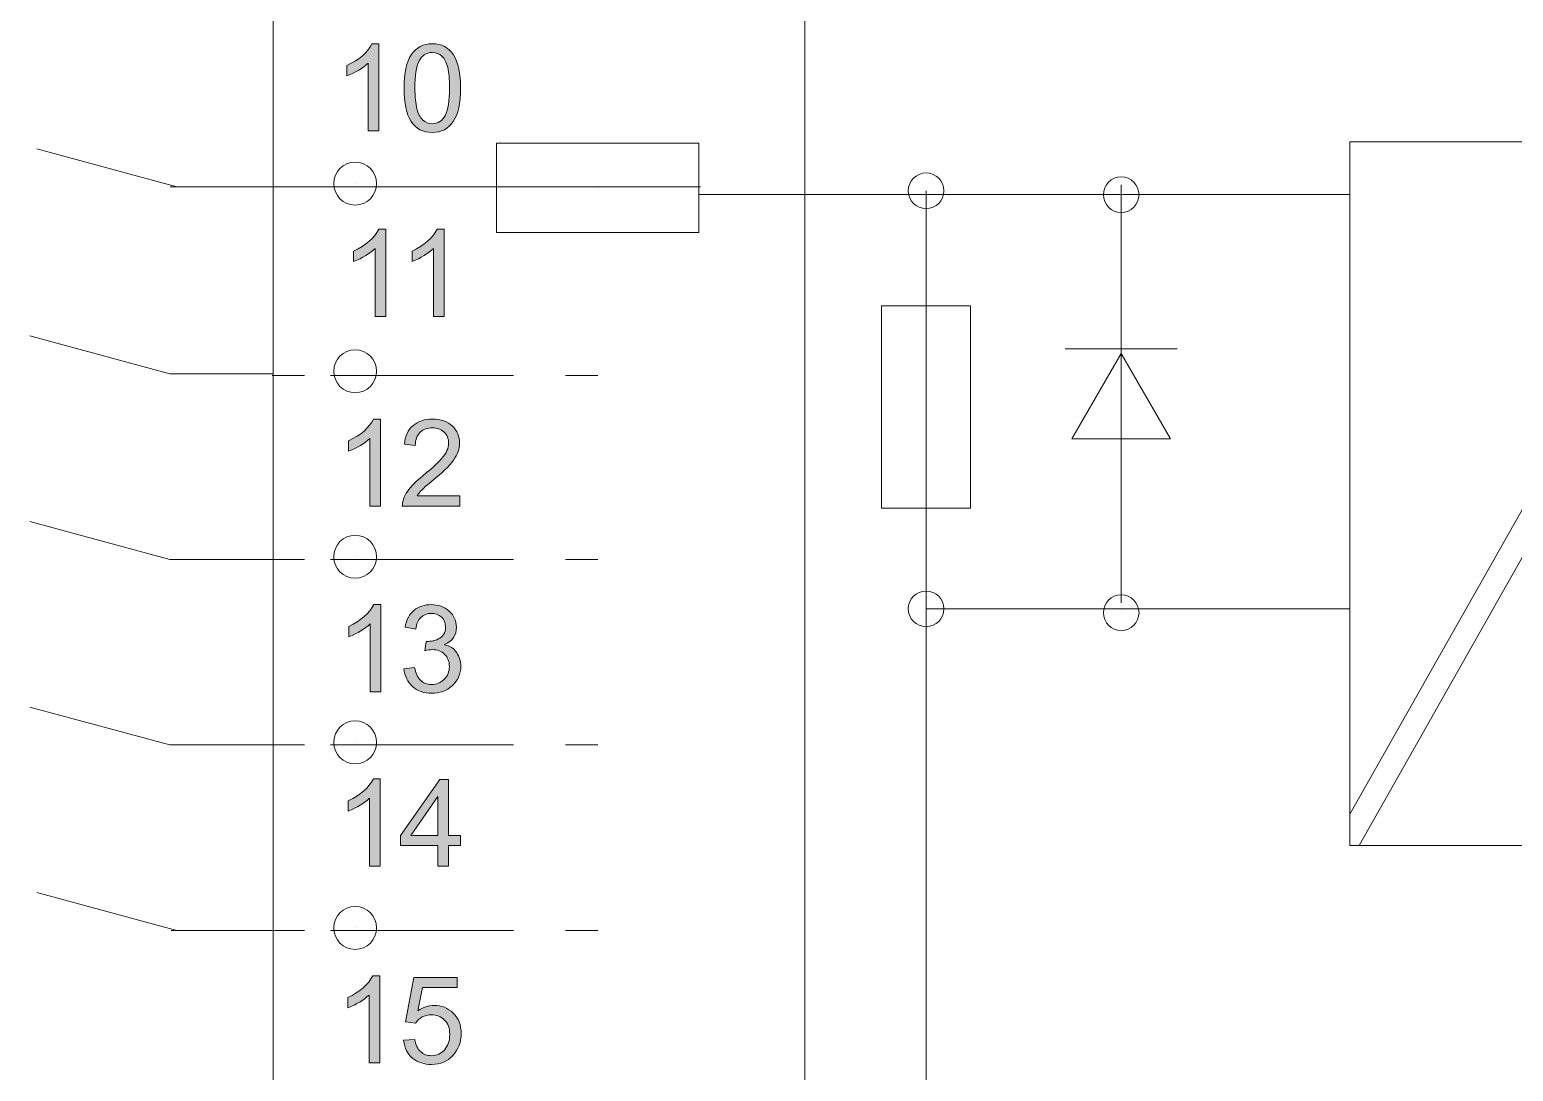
# Model space of a CAD drawing. Header units: inches. Extents: x -20 to 181, y -159 to -38.
# Drawn here: x 0.07 to 34.6, y -113.22 to -88.97 of the extents above; entities that cross this region are included whole.
import ezdxf

# ---------------------------------------------------------------- set-up
doc = ezdxf.new("R2010")
doc.units = ezdxf.units.IN
doc.header["$MEASUREMENT"] = 0
doc.layers.add('GRAPHIC', color=7, linetype='Continuous')
doc.layers.add('TEXT_NEUTRAL', color=7, linetype='Continuous')

# ---------------------------------------------------------------- blocks, each defined once
blk = doc.blocks.new('block 22')
at = {"layer": 'GRAPHIC', "lineweight": 0}
for points in [[(6.464, -97.023), (5.714, -97.023)], [(11.328, -97.023), (7.072, -97.023)], [(13.294, -97.023), (12.544, -97.023)]]:
    blk.add_lwpolyline(points, dxfattribs=at)
blk = doc.blocks.new('block 21')
at = {"layer": 'GRAPHIC'}
blk.add_blockref('block 22', (0, 0), dxfattribs=at)
blk = doc.blocks.new('block 24')
at = {"layer": 'GRAPHIC', "lineweight": 0}
for points in [[(6.464, -101.302), (5.714, -101.302)], [(11.328, -101.302), (7.072, -101.302)], [(13.294, -101.302), (12.544, -101.302)]]:
    blk.add_lwpolyline(points, dxfattribs=at)
blk = doc.blocks.new('block 23')
at = {"layer": 'GRAPHIC'}
blk.add_blockref('block 24', (0, 0), dxfattribs=at)
blk = doc.blocks.new('block 26')
at = {"layer": 'GRAPHIC', "lineweight": 0}
for points in [[(6.464, -105.621), (5.714, -105.621)], [(11.328, -105.621), (7.072, -105.621)], [(13.294, -105.621), (12.544, -105.621)]]:
    blk.add_lwpolyline(points, dxfattribs=at)
blk = doc.blocks.new('block 25')
at = {"layer": 'GRAPHIC'}
blk.add_blockref('block 26', (0, 0), dxfattribs=at)
blk = doc.blocks.new('block 28')
at = {"layer": 'GRAPHIC', "lineweight": 0}
for points in [[(6.464, -109.94), (5.714, -109.94)], [(11.328, -109.94), (7.072, -109.94)], [(13.294, -109.94), (12.544, -109.94)]]:
    blk.add_lwpolyline(points, dxfattribs=at)
blk = doc.blocks.new('block 27')
at = {"layer": 'GRAPHIC'}
blk.add_blockref('block 28', (0, 0), dxfattribs=at)
blk = doc.blocks.new('block 45')
at = {"layer": 'GRAPHIC', "lineweight": 0}
blk.add_lwpolyline([(7.646, -109.879), (7.646, -109.879)], dxfattribs=at)
blk.add_open_spline([(7.146, -109.879), (7.146, -109.603), (7.37, -109.379), (7.646, -109.379), (7.922, -109.379), (8.146, -109.603), (8.146, -109.879), (8.146, -110.155), (7.922, -110.379), (7.646, -110.379), (7.37, -110.379), (7.146, -110.155), (7.146, -109.879)], degree=3, knots=[0, 0, 0, 0, 1, 1, 1, 2, 2, 2, 3, 3, 3, 4, 4, 4, 4], dxfattribs=at)
blk = doc.blocks.new('block 46')
at = {"layer": 'GRAPHIC', "lineweight": 0}
blk.add_lwpolyline([(7.646, -105.56), (7.646, -105.56)], dxfattribs=at)
blk.add_open_spline([(7.146, -105.56), (7.146, -105.284), (7.37, -105.06), (7.646, -105.06), (7.922, -105.06), (8.146, -105.284), (8.146, -105.56), (8.146, -105.836), (7.922, -106.06), (7.646, -106.06), (7.37, -106.06), (7.146, -105.836), (7.146, -105.56)], degree=3, knots=[0, 0, 0, 0, 1, 1, 1, 2, 2, 2, 3, 3, 3, 4, 4, 4, 4], dxfattribs=at)
blk = doc.blocks.new('block 47')
at = {"layer": 'GRAPHIC', "lineweight": 0}
blk.add_lwpolyline([(7.646, -101.241), (7.646, -101.241)], dxfattribs=at)
blk.add_open_spline([(7.146, -101.241), (7.146, -100.965), (7.37, -100.741), (7.646, -100.741), (7.922, -100.741), (8.146, -100.965), (8.146, -101.241), (8.146, -101.518), (7.922, -101.741), (7.646, -101.741), (7.37, -101.741), (7.146, -101.518), (7.146, -101.241)], degree=3, knots=[0, 0, 0, 0, 1, 1, 1, 2, 2, 2, 3, 3, 3, 4, 4, 4, 4], dxfattribs=at)
blk = doc.blocks.new('block 48')
at = {"layer": 'GRAPHIC', "lineweight": 0}
blk.add_lwpolyline([(7.646, -96.922), (7.646, -96.922)], dxfattribs=at)
blk.add_open_spline([(7.146, -96.922), (7.146, -96.646), (7.37, -96.423), (7.646, -96.423), (7.922, -96.423), (8.146, -96.646), (8.146, -96.922), (8.146, -97.199), (7.922, -97.423), (7.646, -97.423), (7.37, -97.423), (7.146, -97.199), (7.146, -96.922)], degree=3, knots=[0, 0, 0, 0, 1, 1, 1, 2, 2, 2, 3, 3, 3, 4, 4, 4, 4], dxfattribs=at)
blk = doc.blocks.new('block 49')
at = {"layer": 'GRAPHIC', "lineweight": 0}
blk.add_lwpolyline([(7.646, -92.557), (7.646, -92.557)], dxfattribs=at)
blk.add_open_spline([(7.146, -92.557), (7.146, -92.281), (7.37, -92.057), (7.646, -92.057), (7.922, -92.057), (8.146, -92.281), (8.146, -92.557), (8.146, -92.832), (7.922, -93.056), (7.646, -93.056), (7.37, -93.056), (7.146, -92.832), (7.146, -92.557)], degree=3, knots=[0, 0, 0, 0, 1, 1, 1, 2, 2, 2, 3, 3, 3, 4, 4, 4, 4], dxfattribs=at)
blk = doc.blocks.new('block 88')
at = {"layer": 'GRAPHIC', "lineweight": 0}
for points in [[(15.648, -91.616), (15.648, -93.691), (10.939, -93.691), (10.939, -91.616), (15.648, -91.616)], [(13.293, -92.653), (13.293, -92.653)]]:
    blk.add_lwpolyline(points, dxfattribs=at)
blk = doc.blocks.new('block 101')
at = {"layer": 'GRAPHIC', "lineweight": 0}
for points in [[(30.796, -107.231), (39.653, -91.588)], [(31.009, -107.963), (39.866, -92.32)]]:
    blk.add_lwpolyline(points, dxfattribs=at)
blk = doc.blocks.new('block 100')
at = {"layer": 'GRAPHIC', "lineweight": 0}
blk.add_lwpolyline([(39.856, -91.588), (39.856, -107.963), (30.796, -107.963), (30.796, -91.588), (39.856, -91.588)], dxfattribs=at)
at = {"layer": 'GRAPHIC'}
blk.add_blockref('block 101', (0, 0), dxfattribs=at)
blk = doc.blocks.new('block 103')
at = {"layer": 'GRAPHIC', "lineweight": 0}
blk.add_lwpolyline([(20.933, -102.453), (20.933, -102.453)], dxfattribs=at)
blk.add_open_spline([(20.519, -102.453), (20.519, -102.224), (20.704, -102.039), (20.933, -102.039), (21.162, -102.039), (21.348, -102.224), (21.348, -102.453), (21.348, -102.682), (21.162, -102.868), (20.933, -102.868), (20.704, -102.868), (20.519, -102.682), (20.519, -102.453)], degree=3, knots=[0, 0, 0, 0, 1, 1, 1, 2, 2, 2, 3, 3, 3, 4, 4, 4, 4], dxfattribs=at)
blk = doc.blocks.new('block 105')
at = {"layer": 'GRAPHIC', "lineweight": 0}
blk.add_lwpolyline([(20.933, -92.723), (20.933, -92.723)], dxfattribs=at)
blk.add_open_spline([(20.519, -92.723), (20.519, -92.495), (20.704, -92.309), (20.933, -92.309), (21.162, -92.309), (21.348, -92.495), (21.348, -92.723), (21.348, -92.952), (21.162, -93.138), (20.933, -93.138), (20.704, -93.138), (20.519, -92.952), (20.519, -92.723)], degree=3, knots=[0, 0, 0, 0, 1, 1, 1, 2, 2, 2, 3, 3, 3, 4, 4, 4, 4], dxfattribs=at)
blk = doc.blocks.new('block 106')
at = {"layer": 'GRAPHIC', "lineweight": 0}
for points in [[(19.896, -95.398), (21.971, -95.398), (21.971, -100.107), (19.896, -100.107), (19.896, -95.398)], [(20.933, -97.753), (20.933, -97.753)]]:
    blk.add_lwpolyline(points, dxfattribs=at)
blk = doc.blocks.new('block 111')
at = {"layer": 'GRAPHIC', "lineweight": 0}
blk.add_lwpolyline([(5.735, -40.715), (85.478, -40.715), (85.478, -138.459), (5.735, -138.459), (5.735, -40.715)], dxfattribs=at)
blk = doc.blocks.new('block 116')
at = {"layer": 'GRAPHIC', "lineweight": 0}
for points in [[(26.779, -96.402), (24.171, -96.402)], [(25.475, -96.51), (24.327, -98.498), (26.622, -98.498), (25.475, -96.51)]]:
    blk.add_lwpolyline(points, dxfattribs=at)
blk = doc.blocks.new('block 117')
at = {"layer": 'GRAPHIC', "lineweight": 0}
blk.add_lwpolyline([(25.475, -102.544), (25.475, -102.544)], dxfattribs=at)
blk.add_open_spline([(25.889, -102.544), (25.889, -102.314), (25.703, -102.129), (25.475, -102.129), (25.246, -102.129), (25.06, -102.314), (25.06, -102.544), (25.06, -102.772), (25.246, -102.958), (25.475, -102.958), (25.703, -102.958), (25.889, -102.772), (25.889, -102.544)], degree=3, knots=[0, 0, 0, 0, 1, 1, 1, 2, 2, 2, 3, 3, 3, 4, 4, 4, 4], dxfattribs=at)
blk = doc.blocks.new('block 118')
at = {"layer": 'GRAPHIC', "lineweight": 0}
blk.add_lwpolyline([(25.475, -92.814), (25.475, -92.814)], dxfattribs=at)
blk.add_open_spline([(25.889, -92.814), (25.889, -92.585), (25.703, -92.4), (25.475, -92.4), (25.246, -92.4), (25.06, -92.585), (25.06, -92.814), (25.06, -93.043), (25.246, -93.228), (25.475, -93.228), (25.703, -93.228), (25.889, -93.043), (25.889, -92.814)], degree=3, knots=[0, 0, 0, 0, 1, 1, 1, 2, 2, 2, 3, 3, 3, 4, 4, 4, 4], dxfattribs=at)
blk = doc.blocks.new('block 115')
at = {"layer": 'GRAPHIC', "lineweight": 0}
blk.add_lwpolyline([(25.475, -92.586), (25.475, -102.315)], dxfattribs=at)
at = {"layer": 'GRAPHIC'}
for name in ['block 118', 'block 116', 'block 117']:
    blk.add_blockref(name, (0, 0), dxfattribs=at)
blk = doc.blocks.new('block 157')
at = {"layer": 'TEXT_NEUTRAL', "true_color": 0x1b1b19}
h = blk.add_hatch(color=250, dxfattribs=at)
h.dxf.hatch_style = 2
edge = h.paths.add_edge_path()
edge.add_spline(control_points=[(8.217, -113.022), (8.217, -113.022), (7.969, -113.022), (7.969, -113.022), (7.969, -113.022), (7.969, -111.441), (7.969, -111.441), (7.845, -111.559), (7.68, -111.659), (7.472, -111.74), (7.472, -111.74), (7.472, -111.501), (7.472, -111.501), (7.758, -111.364), (7.952, -111.194), (8.056, -110.992), (8.056, -110.992), (8.217, -110.992), (8.217, -110.992), (8.217, -110.992), (8.217, -113.022), (8.217, -113.022)], knot_values=[0, 0, 0, 0, 1, 1, 1, 2, 2, 2, 3, 3, 3, 4, 4, 4, 5, 5, 5, 6, 6, 6, 7, 7, 7, 7], degree=3, periodic=1)
h = blk.add_hatch(color=250, dxfattribs=at)
h.dxf.hatch_style = 2
edge = h.paths.add_edge_path()
edge.add_spline(control_points=[(9.103, -111.808), (9.226, -111.723), (9.354, -111.681), (9.486, -111.681), (9.654, -111.681), (9.801, -111.741), (9.926, -111.859), (10.051, -111.978), (10.113, -112.137), (10.113, -112.336), (10.113, -112.536), (10.05, -112.706), (9.923, -112.846), (9.796, -112.986), (9.63, -113.056), (9.424, -113.056), (9.256, -113.056), (9.11, -113.009), (8.987, -112.914), (8.864, -112.819), (8.793, -112.678), (8.775, -112.491), (8.775, -112.491), (9.034, -112.472), (9.034, -112.472), (9.055, -112.6), (9.1, -112.695), (9.169, -112.758), (9.238, -112.821), (9.323, -112.852), (9.424, -112.852), (9.55, -112.852), (9.652, -112.805), (9.73, -112.71), (9.808, -112.615), (9.847, -112.498), (9.847, -112.359), (9.847, -112.217), (9.807, -112.106), (9.727, -112.024), (9.647, -111.943), (9.544, -111.902), (9.419, -111.902), (9.26, -111.902), (9.137, -111.966), (9.052, -112.096), (9.052, -112.096), (8.818, -112.068), (8.818, -112.068), (8.818, -112.068), (9.015, -111.029), (9.015, -111.029), (9.015, -111.029), (10.017, -111.029), (10.017, -111.029), (10.017, -111.029), (10.017, -111.269), (10.017, -111.269), (10.017, -111.269), (9.212, -111.269), (9.212, -111.269), (9.212, -111.269), (9.103, -111.808), (9.103, -111.808)], knot_values=[0, 0, 0, 0, 1, 1, 1, 2, 2, 2, 3, 3, 3, 4, 4, 4, 5, 5, 5, 6, 6, 6, 7, 7, 7, 8, 8, 8, 9, 9, 9, 10, 10, 10, 11, 11, 11, 12, 12, 12, 13, 13, 13, 14, 14, 14, 15, 15, 15, 16, 16, 16, 17, 17, 17, 18, 18, 18, 19, 19, 19, 20, 20, 20, 21, 21, 21, 21], degree=3, periodic=1)
at = {"layer": 'TEXT_NEUTRAL', "lineweight": 0}
for points, knots in [([(8.217, -113.022), (8.217, -113.022), (7.969, -113.022), (7.969, -113.022), (7.969, -113.022), (7.969, -111.441), (7.969, -111.441), (7.845, -111.559), (7.68, -111.659), (7.472, -111.74), (7.472, -111.74), (7.472, -111.501), (7.472, -111.501), (7.758, -111.364), (7.952, -111.194), (8.056, -110.992), (8.056, -110.992), (8.217, -110.992), (8.217, -110.992), (8.217, -110.992), (8.217, -113.022), (8.217, -113.022)], [0, 0, 0, 0, 1, 1, 1, 2, 2, 2, 3, 3, 3, 4, 4, 4, 5, 5, 5, 6, 6, 6, 7, 7, 7, 7]), ([(9.103, -111.808), (9.226, -111.723), (9.354, -111.681), (9.486, -111.681), (9.654, -111.681), (9.801, -111.741), (9.926, -111.859), (10.051, -111.978), (10.113, -112.137), (10.113, -112.336), (10.113, -112.536), (10.05, -112.706), (9.923, -112.846), (9.796, -112.986), (9.63, -113.056), (9.424, -113.056), (9.256, -113.056), (9.11, -113.009), (8.987, -112.914), (8.864, -112.819), (8.793, -112.678), (8.775, -112.491), (8.775, -112.491), (9.034, -112.472), (9.034, -112.472), (9.055, -112.6), (9.1, -112.695), (9.169, -112.758), (9.238, -112.821), (9.323, -112.852), (9.424, -112.852), (9.55, -112.852), (9.652, -112.805), (9.73, -112.71), (9.808, -112.615), (9.847, -112.498), (9.847, -112.359), (9.847, -112.217), (9.807, -112.106), (9.727, -112.024), (9.647, -111.943), (9.544, -111.902), (9.419, -111.902), (9.26, -111.902), (9.137, -111.966), (9.052, -112.096), (9.052, -112.096), (8.818, -112.068), (8.818, -112.068), (8.818, -112.068), (9.015, -111.029), (9.015, -111.029), (9.015, -111.029), (10.017, -111.029), (10.017, -111.029), (10.017, -111.029), (10.017, -111.269), (10.017, -111.269), (10.017, -111.269), (9.212, -111.269), (9.212, -111.269), (9.212, -111.269), (9.103, -111.808), (9.103, -111.808)], [0, 0, 0, 0, 1, 1, 1, 2, 2, 2, 3, 3, 3, 4, 4, 4, 5, 5, 5, 6, 6, 6, 7, 7, 7, 8, 8, 8, 9, 9, 9, 10, 10, 10, 11, 11, 11, 12, 12, 12, 13, 13, 13, 14, 14, 14, 15, 15, 15, 16, 16, 16, 17, 17, 17, 18, 18, 18, 19, 19, 19, 20, 20, 20, 21, 21, 21, 21])]:
    blk.add_open_spline(points, degree=3, knots=knots, dxfattribs=at)
blk = doc.blocks.new('block 158')
at = {"layer": 'TEXT_NEUTRAL', "true_color": 0x1b1b19}
h = blk.add_hatch(color=250, dxfattribs=at)
h.dxf.hatch_style = 2
edge = h.paths.add_edge_path()
edge.add_spline(control_points=[(8.357, -95.65), (8.357, -95.65), (8.109, -95.65), (8.109, -95.65), (8.109, -95.65), (8.109, -94.07), (8.109, -94.07), (7.985, -94.187), (7.819, -94.287), (7.611, -94.369), (7.611, -94.369), (7.611, -94.129), (7.611, -94.129), (7.897, -93.992), (8.092, -93.822), (8.196, -93.62), (8.196, -93.62), (8.357, -93.62), (8.357, -93.62), (8.357, -93.62), (8.357, -95.65), (8.357, -95.65)], knot_values=[0, 0, 0, 0, 1, 1, 1, 2, 2, 2, 3, 3, 3, 4, 4, 4, 5, 5, 5, 6, 6, 6, 7, 7, 7, 7], degree=3, periodic=1)
h = blk.add_hatch(color=250, dxfattribs=at)
h.dxf.hatch_style = 2
edge = h.paths.add_edge_path()
edge.add_spline(control_points=[(9.715, -95.65), (9.715, -95.65), (9.467, -95.65), (9.467, -95.65), (9.467, -95.65), (9.467, -94.07), (9.467, -94.07), (9.343, -94.187), (9.177, -94.287), (8.969, -94.369), (8.969, -94.369), (8.969, -94.129), (8.969, -94.129), (9.255, -93.992), (9.45, -93.822), (9.554, -93.62), (9.554, -93.62), (9.715, -93.62), (9.715, -93.62), (9.715, -93.62), (9.715, -95.65), (9.715, -95.65)], knot_values=[0, 0, 0, 0, 1, 1, 1, 2, 2, 2, 3, 3, 3, 4, 4, 4, 5, 5, 5, 6, 6, 6, 7, 7, 7, 7], degree=3, periodic=1)
at = {"layer": 'TEXT_NEUTRAL', "lineweight": 0}
for points in [[(8.357, -95.65), (8.357, -95.65), (8.109, -95.65), (8.109, -95.65), (8.109, -95.65), (8.109, -94.07), (8.109, -94.07), (7.985, -94.187), (7.819, -94.287), (7.611, -94.369), (7.611, -94.369), (7.611, -94.129), (7.611, -94.129), (7.897, -93.992), (8.092, -93.822), (8.196, -93.62), (8.196, -93.62), (8.357, -93.62), (8.357, -93.62), (8.357, -93.62), (8.357, -95.65), (8.357, -95.65)], [(9.715, -95.65), (9.715, -95.65), (9.467, -95.65), (9.467, -95.65), (9.467, -95.65), (9.467, -94.07), (9.467, -94.07), (9.343, -94.187), (9.177, -94.287), (8.969, -94.369), (8.969, -94.369), (8.969, -94.129), (8.969, -94.129), (9.255, -93.992), (9.45, -93.822), (9.554, -93.62), (9.554, -93.62), (9.715, -93.62), (9.715, -93.62), (9.715, -93.62), (9.715, -95.65), (9.715, -95.65)]]:
    blk.add_open_spline(points, degree=3, knots=[0, 0, 0, 0, 1, 1, 1, 2, 2, 2, 3, 3, 3, 4, 4, 4, 5, 5, 5, 6, 6, 6, 7, 7, 7, 7], dxfattribs=at)
blk = doc.blocks.new('block 159')
at = {"layer": 'TEXT_NEUTRAL', "true_color": 0x1b1b19}
h = blk.add_hatch(color=250, dxfattribs=at)
h.dxf.hatch_style = 2
edge = h.paths.add_edge_path()
edge.add_spline(control_points=[(8.242, -104.384), (8.242, -104.384), (7.994, -104.384), (7.994, -104.384), (7.994, -104.384), (7.994, -102.804), (7.994, -102.804), (7.87, -102.921), (7.704, -103.021), (7.497, -103.103), (7.497, -103.103), (7.497, -102.863), (7.497, -102.863), (7.782, -102.726), (7.977, -102.557), (8.081, -102.354), (8.081, -102.354), (8.242, -102.354), (8.242, -102.354), (8.242, -102.354), (8.242, -104.384), (8.242, -104.384)], knot_values=[0, 0, 0, 0, 1, 1, 1, 2, 2, 2, 3, 3, 3, 4, 4, 4, 5, 5, 5, 6, 6, 6, 7, 7, 7, 7], degree=3, periodic=1)
h = blk.add_hatch(color=250, dxfattribs=at)
h.dxf.hatch_style = 2
edge = h.paths.add_edge_path()
edge.add_spline(control_points=[(9.726, -103.292), (9.851, -103.315), (9.945, -103.376), (10.009, -103.473), (10.073, -103.57), (10.105, -103.675), (10.105, -103.789), (10.105, -103.973), (10.038, -104.124), (9.904, -104.242), (9.771, -104.36), (9.611, -104.419), (9.424, -104.419), (9.246, -104.419), (9.099, -104.367), (8.983, -104.263), (8.867, -104.159), (8.8, -104.022), (8.781, -103.851), (8.781, -103.851), (9.029, -103.817), (9.029, -103.817), (9.053, -103.95), (9.099, -104.049), (9.164, -104.116), (9.23, -104.182), (9.317, -104.215), (9.424, -104.215), (9.54, -104.215), (9.638, -104.174), (9.718, -104.093), (9.799, -104.012), (9.839, -103.912), (9.839, -103.795), (9.839, -103.682), (9.802, -103.588), (9.729, -103.513), (9.656, -103.439), (9.561, -103.402), (9.443, -103.402), (9.396, -103.402), (9.337, -103.41), (9.268, -103.428), (9.268, -103.428), (9.297, -103.21), (9.297, -103.21), (9.363, -103.21), (9.416, -103.207), (9.454, -103.201), (9.493, -103.194), (9.536, -103.179), (9.584, -103.154), (9.632, -103.129), (9.671, -103.093), (9.702, -103.047), (9.734, -103.001), (9.749, -102.943), (9.749, -102.874), (9.749, -102.774), (9.716, -102.696), (9.649, -102.641), (9.583, -102.586), (9.506, -102.558), (9.419, -102.558), (9.318, -102.558), (9.237, -102.59), (9.174, -102.654), (9.111, -102.717), (9.071, -102.807), (9.055, -102.925), (9.055, -102.925), (8.807, -102.88), (8.807, -102.88), (8.839, -102.704), (8.91, -102.573), (9.02, -102.485), (9.129, -102.398), (9.261, -102.354), (9.413, -102.354), (9.581, -102.354), (9.722, -102.405), (9.834, -102.507), (9.947, -102.608), (10.003, -102.733), (10.003, -102.88), (10.003, -103.068), (9.911, -103.203), (9.726, -103.286), (9.726, -103.286), (9.726, -103.292), (9.726, -103.292)], knot_values=[0, 0, 0, 0, 1, 1, 1, 2, 2, 2, 3, 3, 3, 4, 4, 4, 5, 5, 5, 6, 6, 6, 7, 7, 7, 8, 8, 8, 9, 9, 9, 10, 10, 10, 11, 11, 11, 12, 12, 12, 13, 13, 13, 14, 14, 14, 15, 15, 15, 16, 16, 16, 17, 17, 17, 18, 18, 18, 19, 19, 19, 20, 20, 20, 21, 21, 21, 22, 22, 22, 23, 23, 23, 24, 24, 24, 25, 25, 25, 26, 26, 26, 27, 27, 27, 28, 28, 28, 29, 29, 29, 30, 30, 30, 30], degree=3, periodic=1)
at = {"layer": 'TEXT_NEUTRAL', "lineweight": 0}
for points, knots in [([(8.242, -104.384), (8.242, -104.384), (7.994, -104.384), (7.994, -104.384), (7.994, -104.384), (7.994, -102.804), (7.994, -102.804), (7.87, -102.921), (7.704, -103.021), (7.497, -103.103), (7.497, -103.103), (7.497, -102.863), (7.497, -102.863), (7.782, -102.726), (7.977, -102.557), (8.081, -102.354), (8.081, -102.354), (8.242, -102.354), (8.242, -102.354), (8.242, -102.354), (8.242, -104.384), (8.242, -104.384)], [0, 0, 0, 0, 1, 1, 1, 2, 2, 2, 3, 3, 3, 4, 4, 4, 5, 5, 5, 6, 6, 6, 7, 7, 7, 7]), ([(9.726, -103.292), (9.851, -103.315), (9.945, -103.376), (10.009, -103.473), (10.073, -103.57), (10.105, -103.675), (10.105, -103.789), (10.105, -103.973), (10.038, -104.124), (9.904, -104.242), (9.771, -104.36), (9.611, -104.419), (9.424, -104.419), (9.246, -104.419), (9.099, -104.367), (8.983, -104.263), (8.867, -104.159), (8.8, -104.022), (8.781, -103.851), (8.781, -103.851), (9.029, -103.817), (9.029, -103.817), (9.053, -103.95), (9.099, -104.049), (9.164, -104.116), (9.23, -104.182), (9.317, -104.215), (9.424, -104.215), (9.54, -104.215), (9.638, -104.174), (9.718, -104.093), (9.799, -104.012), (9.839, -103.912), (9.839, -103.795), (9.839, -103.682), (9.802, -103.588), (9.729, -103.513), (9.656, -103.439), (9.561, -103.402), (9.443, -103.402), (9.396, -103.402), (9.337, -103.41), (9.268, -103.428), (9.268, -103.428), (9.297, -103.21), (9.297, -103.21), (9.363, -103.21), (9.416, -103.207), (9.454, -103.201), (9.493, -103.194), (9.536, -103.179), (9.584, -103.154), (9.632, -103.129), (9.671, -103.093), (9.702, -103.047), (9.734, -103.001), (9.749, -102.943), (9.749, -102.874), (9.749, -102.774), (9.716, -102.696), (9.649, -102.641), (9.583, -102.586), (9.506, -102.558), (9.419, -102.558), (9.318, -102.558), (9.237, -102.59), (9.174, -102.654), (9.111, -102.717), (9.071, -102.807), (9.055, -102.925), (9.055, -102.925), (8.807, -102.88), (8.807, -102.88), (8.839, -102.704), (8.91, -102.573), (9.02, -102.485), (9.129, -102.398), (9.261, -102.354), (9.413, -102.354), (9.581, -102.354), (9.722, -102.405), (9.834, -102.507), (9.947, -102.608), (10.003, -102.733), (10.003, -102.88), (10.003, -103.068), (9.911, -103.203), (9.726, -103.286), (9.726, -103.286), (9.726, -103.292), (9.726, -103.292)], [0, 0, 0, 0, 1, 1, 1, 2, 2, 2, 3, 3, 3, 4, 4, 4, 5, 5, 5, 6, 6, 6, 7, 7, 7, 8, 8, 8, 9, 9, 9, 10, 10, 10, 11, 11, 11, 12, 12, 12, 13, 13, 13, 14, 14, 14, 15, 15, 15, 16, 16, 16, 17, 17, 17, 18, 18, 18, 19, 19, 19, 20, 20, 20, 21, 21, 21, 22, 22, 22, 23, 23, 23, 24, 24, 24, 25, 25, 25, 26, 26, 26, 27, 27, 27, 28, 28, 28, 29, 29, 29, 30, 30, 30, 30])]:
    blk.add_open_spline(points, degree=3, knots=knots, dxfattribs=at)
blk = doc.blocks.new('block 160')
at = {"layer": 'TEXT_NEUTRAL', "true_color": 0x1b1b19}
h = blk.add_hatch(color=250, dxfattribs=at)
h.dxf.hatch_style = 2
edge = h.paths.add_edge_path()
edge.add_spline(control_points=[(8.232, -108.441), (8.232, -108.441), (7.983, -108.441), (7.983, -108.441), (7.983, -108.441), (7.983, -106.861), (7.983, -106.861), (7.859, -106.978), (7.694, -107.078), (7.486, -107.16), (7.486, -107.16), (7.486, -106.92), (7.486, -106.92), (7.772, -106.783), (7.967, -106.614), (8.07, -106.411), (8.07, -106.411), (8.232, -106.411), (8.232, -106.411), (8.232, -106.411), (8.232, -108.441), (8.232, -108.441)], knot_values=[0, 0, 0, 0, 1, 1, 1, 2, 2, 2, 3, 3, 3, 4, 4, 4, 5, 5, 5, 6, 6, 6, 7, 7, 7, 7], degree=3, periodic=1)
h = blk.add_hatch(color=250, dxfattribs=at)
h.dxf.hatch_style = 2
h.paths.add_polyline_path([(10.095, -107.959), (9.822, -107.959), (9.822, -108.441), (9.574, -108.441), (9.574, -107.959), (8.699, -107.959), (8.699, -107.73), (9.618, -106.421), (9.822, -106.421), (9.822, -107.73), (10.095, -107.73)])
h.paths.add_polyline_path([(9.574, -107.73), (9.574, -106.818), (9.569, -106.818), (8.942, -107.73)])
at = {"layer": 'TEXT_NEUTRAL', "lineweight": 0}
for points in [[(10.095, -107.959), (9.822, -107.959), (9.822, -108.441), (9.574, -108.441), (9.574, -107.959), (8.699, -107.959), (8.699, -107.73), (9.618, -106.421), (9.822, -106.421), (9.822, -107.73), (10.095, -107.73), (10.095, -107.959)], [(9.574, -107.73), (9.574, -106.818), (9.569, -106.818), (8.942, -107.73), (9.574, -107.73)]]:
    blk.add_lwpolyline(points, dxfattribs=at)
blk.add_open_spline([(8.232, -108.441), (8.232, -108.441), (7.983, -108.441), (7.983, -108.441), (7.983, -108.441), (7.983, -106.861), (7.983, -106.861), (7.859, -106.978), (7.694, -107.078), (7.486, -107.16), (7.486, -107.16), (7.486, -106.92), (7.486, -106.92), (7.772, -106.783), (7.967, -106.614), (8.07, -106.411), (8.07, -106.411), (8.232, -106.411), (8.232, -106.411), (8.232, -106.411), (8.232, -108.441), (8.232, -108.441)], degree=3, knots=[0, 0, 0, 0, 1, 1, 1, 2, 2, 2, 3, 3, 3, 4, 4, 4, 5, 5, 5, 6, 6, 6, 7, 7, 7, 7], dxfattribs=at)
blk = doc.blocks.new('block 161')
at = {"layer": 'TEXT_NEUTRAL', "true_color": 0x1b1b19}
h = blk.add_hatch(color=250, dxfattribs=at)
h.dxf.hatch_style = 2
edge = h.paths.add_edge_path()
edge.add_spline(control_points=[(8.238, -100.066), (8.238, -100.066), (7.99, -100.066), (7.99, -100.066), (7.99, -100.066), (7.99, -98.486), (7.99, -98.486), (7.865, -98.603), (7.7, -98.703), (7.492, -98.785), (7.492, -98.785), (7.492, -98.545), (7.492, -98.545), (7.778, -98.408), (7.972, -98.238), (8.076, -98.036), (8.076, -98.036), (8.238, -98.036), (8.238, -98.036), (8.238, -98.036), (8.238, -100.066), (8.238, -100.066)], knot_values=[0, 0, 0, 0, 1, 1, 1, 2, 2, 2, 3, 3, 3, 4, 4, 4, 5, 5, 5, 6, 6, 6, 7, 7, 7, 7], degree=3, periodic=1)
h = blk.add_hatch(color=250, dxfattribs=at)
h.dxf.hatch_style = 2
edge = h.paths.add_edge_path()
edge.add_spline(control_points=[(10.081, -100.066), (10.081, -100.066), (8.743, -100.066), (8.743, -100.066), (8.743, -99.952), (8.783, -99.837), (8.863, -99.72), (8.942, -99.604), (9.091, -99.458), (9.308, -99.282), (9.441, -99.176), (9.56, -99.064), (9.665, -98.947), (9.77, -98.829), (9.822, -98.712), (9.822, -98.593), (9.822, -98.491), (9.786, -98.407), (9.714, -98.34), (9.642, -98.274), (9.551, -98.24), (9.441, -98.24), (9.329, -98.24), (9.236, -98.275), (9.161, -98.343), (9.086, -98.411), (9.047, -98.514), (9.046, -98.65), (9.046, -98.65), (8.792, -98.621), (8.792, -98.621), (8.807, -98.431), (8.874, -98.287), (8.993, -98.187), (9.112, -98.087), (9.263, -98.036), (9.446, -98.036), (9.645, -98.036), (9.799, -98.091), (9.91, -98.201), (10.021, -98.311), (10.076, -98.443), (10.076, -98.599), (10.076, -98.728), (10.029, -98.859), (9.936, -98.992), (9.843, -99.125), (9.657, -99.302), (9.379, -99.525), (9.233, -99.641), (9.136, -99.742), (9.088, -99.826), (9.088, -99.826), (10.081, -99.826), (10.081, -99.826), (10.081, -99.826), (10.081, -100.066), (10.081, -100.066)], knot_values=[0, 0, 0, 0, 1, 1, 1, 2, 2, 2, 3, 3, 3, 4, 4, 4, 5, 5, 5, 6, 6, 6, 7, 7, 7, 8, 8, 8, 9, 9, 9, 10, 10, 10, 11, 11, 11, 12, 12, 12, 13, 13, 13, 14, 14, 14, 15, 15, 15, 16, 16, 16, 17, 17, 17, 18, 18, 18, 19, 19, 19, 19], degree=3, periodic=1)
at = {"layer": 'TEXT_NEUTRAL', "lineweight": 0}
for points, knots in [([(8.238, -100.066), (8.238, -100.066), (7.99, -100.066), (7.99, -100.066), (7.99, -100.066), (7.99, -98.486), (7.99, -98.486), (7.865, -98.603), (7.7, -98.703), (7.492, -98.785), (7.492, -98.785), (7.492, -98.545), (7.492, -98.545), (7.778, -98.408), (7.972, -98.238), (8.076, -98.036), (8.076, -98.036), (8.238, -98.036), (8.238, -98.036), (8.238, -98.036), (8.238, -100.066), (8.238, -100.066)], [0, 0, 0, 0, 1, 1, 1, 2, 2, 2, 3, 3, 3, 4, 4, 4, 5, 5, 5, 6, 6, 6, 7, 7, 7, 7]), ([(10.081, -100.066), (10.081, -100.066), (8.743, -100.066), (8.743, -100.066), (8.743, -99.952), (8.783, -99.837), (8.863, -99.72), (8.942, -99.604), (9.091, -99.458), (9.308, -99.282), (9.441, -99.176), (9.56, -99.064), (9.665, -98.947), (9.77, -98.829), (9.822, -98.712), (9.822, -98.593), (9.822, -98.491), (9.786, -98.407), (9.714, -98.34), (9.642, -98.274), (9.551, -98.24), (9.441, -98.24), (9.329, -98.24), (9.236, -98.275), (9.161, -98.343), (9.086, -98.411), (9.047, -98.514), (9.046, -98.65), (9.046, -98.65), (8.792, -98.621), (8.792, -98.621), (8.807, -98.431), (8.874, -98.287), (8.993, -98.187), (9.112, -98.087), (9.263, -98.036), (9.446, -98.036), (9.645, -98.036), (9.799, -98.091), (9.91, -98.201), (10.021, -98.311), (10.076, -98.443), (10.076, -98.599), (10.076, -98.728), (10.029, -98.859), (9.936, -98.992), (9.843, -99.125), (9.657, -99.302), (9.379, -99.525), (9.233, -99.641), (9.136, -99.742), (9.088, -99.826), (9.088, -99.826), (10.081, -99.826), (10.081, -99.826), (10.081, -99.826), (10.081, -100.066), (10.081, -100.066)], [0, 0, 0, 0, 1, 1, 1, 2, 2, 2, 3, 3, 3, 4, 4, 4, 5, 5, 5, 6, 6, 6, 7, 7, 7, 8, 8, 8, 9, 9, 9, 10, 10, 10, 11, 11, 11, 12, 12, 12, 13, 13, 13, 14, 14, 14, 15, 15, 15, 16, 16, 16, 17, 17, 17, 18, 18, 18, 19, 19, 19, 19])]:
    blk.add_open_spline(points, degree=3, knots=knots, dxfattribs=at)
blk = doc.blocks.new('block 162')
at = {"layer": 'TEXT_NEUTRAL', "true_color": 0x1b1b19}
h = blk.add_hatch(color=250, dxfattribs=at)
h.dxf.hatch_style = 2
edge = h.paths.add_edge_path()
edge.add_spline(control_points=[(8.2, -91.331), (8.2, -91.331), (7.952, -91.331), (7.952, -91.331), (7.952, -91.331), (7.952, -89.751), (7.952, -89.751), (7.828, -89.868), (7.662, -89.968), (7.454, -90.05), (7.454, -90.05), (7.454, -89.81), (7.454, -89.81), (7.74, -89.673), (7.935, -89.504), (8.038, -89.302), (8.038, -89.302), (8.2, -89.302), (8.2, -89.302), (8.2, -89.302), (8.2, -91.331), (8.2, -91.331)], knot_values=[0, 0, 0, 0, 1, 1, 1, 2, 2, 2, 3, 3, 3, 4, 4, 4, 5, 5, 5, 6, 6, 6, 7, 7, 7, 7], degree=3, periodic=1)
h = blk.add_hatch(color=250, dxfattribs=at)
h.dxf.hatch_style = 2
edge = h.paths.add_edge_path()
edge.add_spline(control_points=[(9.441, -89.302), (9.88, -89.302), (10.099, -89.646), (10.099, -90.335), (10.099, -90.683), (10.043, -90.942), (9.929, -91.112), (9.816, -91.281), (9.653, -91.366), (9.441, -91.366), (9.002, -91.366), (8.783, -91.022), (8.783, -90.335), (8.783, -89.987), (8.84, -89.728), (8.953, -89.557), (9.067, -89.387), (9.229, -89.302), (9.441, -89.302)], knot_values=[0, 0, 0, 0, 1, 1, 1, 2, 2, 2, 3, 3, 3, 4, 4, 4, 5, 5, 5, 6, 6, 6, 6], degree=3, periodic=1)
edge = h.paths.add_edge_path()
edge.add_spline(control_points=[(9.441, -91.162), (9.574, -91.162), (9.674, -91.097), (9.742, -90.968), (9.81, -90.839), (9.844, -90.628), (9.844, -90.335), (9.844, -90.131), (9.829, -89.971), (9.8, -89.853), (9.77, -89.736), (9.725, -89.649), (9.665, -89.592), (9.604, -89.534), (9.529, -89.505), (9.438, -89.505), (9.305, -89.505), (9.204, -89.571), (9.137, -89.703), (9.07, -89.834), (9.037, -90.045), (9.037, -90.335), (9.037, -90.536), (9.052, -90.696), (9.082, -90.813), (9.113, -90.931), (9.158, -91.018), (9.217, -91.076), (9.277, -91.133), (9.352, -91.162), (9.441, -91.162)], knot_values=[0, 0, 0, 0, 1, 1, 1, 2, 2, 2, 3, 3, 3, 4, 4, 4, 5, 5, 5, 6, 6, 6, 7, 7, 7, 8, 8, 8, 9, 9, 9, 10, 10, 10, 10], degree=3, periodic=1)
at = {"layer": 'TEXT_NEUTRAL', "lineweight": 0}
for points, knots in [([(8.2, -91.331), (8.2, -91.331), (7.952, -91.331), (7.952, -91.331), (7.952, -91.331), (7.952, -89.751), (7.952, -89.751), (7.828, -89.868), (7.662, -89.968), (7.454, -90.05), (7.454, -90.05), (7.454, -89.81), (7.454, -89.81), (7.74, -89.673), (7.935, -89.504), (8.038, -89.302), (8.038, -89.302), (8.2, -89.302), (8.2, -89.302), (8.2, -89.302), (8.2, -91.331), (8.2, -91.331)], [0, 0, 0, 0, 1, 1, 1, 2, 2, 2, 3, 3, 3, 4, 4, 4, 5, 5, 5, 6, 6, 6, 7, 7, 7, 7]), ([(9.441, -89.302), (9.88, -89.302), (10.099, -89.646), (10.099, -90.335), (10.099, -90.683), (10.043, -90.942), (9.929, -91.112), (9.816, -91.281), (9.653, -91.366), (9.441, -91.366), (9.002, -91.366), (8.783, -91.022), (8.783, -90.335), (8.783, -89.987), (8.84, -89.728), (8.953, -89.557), (9.067, -89.387), (9.229, -89.302), (9.441, -89.302)], [0, 0, 0, 0, 1, 1, 1, 2, 2, 2, 3, 3, 3, 4, 4, 4, 5, 5, 5, 6, 6, 6, 6]), ([(9.441, -91.162), (9.574, -91.162), (9.674, -91.097), (9.742, -90.968), (9.81, -90.839), (9.844, -90.628), (9.844, -90.335), (9.844, -90.131), (9.829, -89.971), (9.8, -89.853), (9.77, -89.736), (9.725, -89.649), (9.665, -89.592), (9.604, -89.534), (9.529, -89.505), (9.438, -89.505), (9.305, -89.505), (9.204, -89.571), (9.137, -89.703), (9.07, -89.834), (9.037, -90.045), (9.037, -90.335), (9.037, -90.536), (9.052, -90.696), (9.082, -90.813), (9.113, -90.931), (9.158, -91.018), (9.217, -91.076), (9.277, -91.133), (9.352, -91.162), (9.441, -91.162)], [0, 0, 0, 0, 1, 1, 1, 2, 2, 2, 3, 3, 3, 4, 4, 4, 5, 5, 5, 6, 6, 6, 7, 7, 7, 8, 8, 8, 9, 9, 9, 10, 10, 10, 10])]:
    blk.add_open_spline(points, degree=3, knots=knots, dxfattribs=at)

msp = doc.modelspace()

# ---------------------------------------------------------------- linework, layer by layer
at = {"layer": 'GRAPHIC', "lineweight": 0}
for points in [[(18.111, -57.986), (18.111, -131.596)], [(3.497, -92.63), (0.234, -91.748)], [(15.682, -92.63), (3.339, -92.63)], [(30.796, -92.808), (15.648, -92.808)], [(20.933, -92.724), (20.933, -131.57)], [(3.334, -96.983), (0.071, -96.101)], [(5.735, -96.983), (3.334, -96.983)], [(3.334, -101.302), (0.071, -100.42)], [(5.735, -101.302), (3.334, -101.302)], [(30.796, -102.453), (20.933, -102.453)], [(3.334, -105.621), (0.071, -104.739)], [(5.735, -105.621), (3.334, -105.621)], [(3.497, -109.939), (0.234, -109.057)], [(5.735, -109.939), (3.361, -109.939)]]:
    msp.add_lwpolyline(points, dxfattribs=at)

# ---------------------------------------------------------------- block references
at = {"layer": 'GRAPHIC'}
for name in ['block 111', 'block 88', 'block 100', 'block 49', 'block 105', 'block 115', 'block 106', 'block 48', 'block 21', 'block 47', 'block 23', 'block 103', 'block 46', 'block 25', 'block 45', 'block 27']:
    msp.add_blockref(name, (0, 0), dxfattribs=at)
at = {"layer": 'TEXT_NEUTRAL'}
for name in ['block 162', 'block 158', 'block 161', 'block 159', 'block 160', 'block 157']:
    msp.add_blockref(name, (0, 0), dxfattribs=at)

doc.saveas('drawing.dxf')
